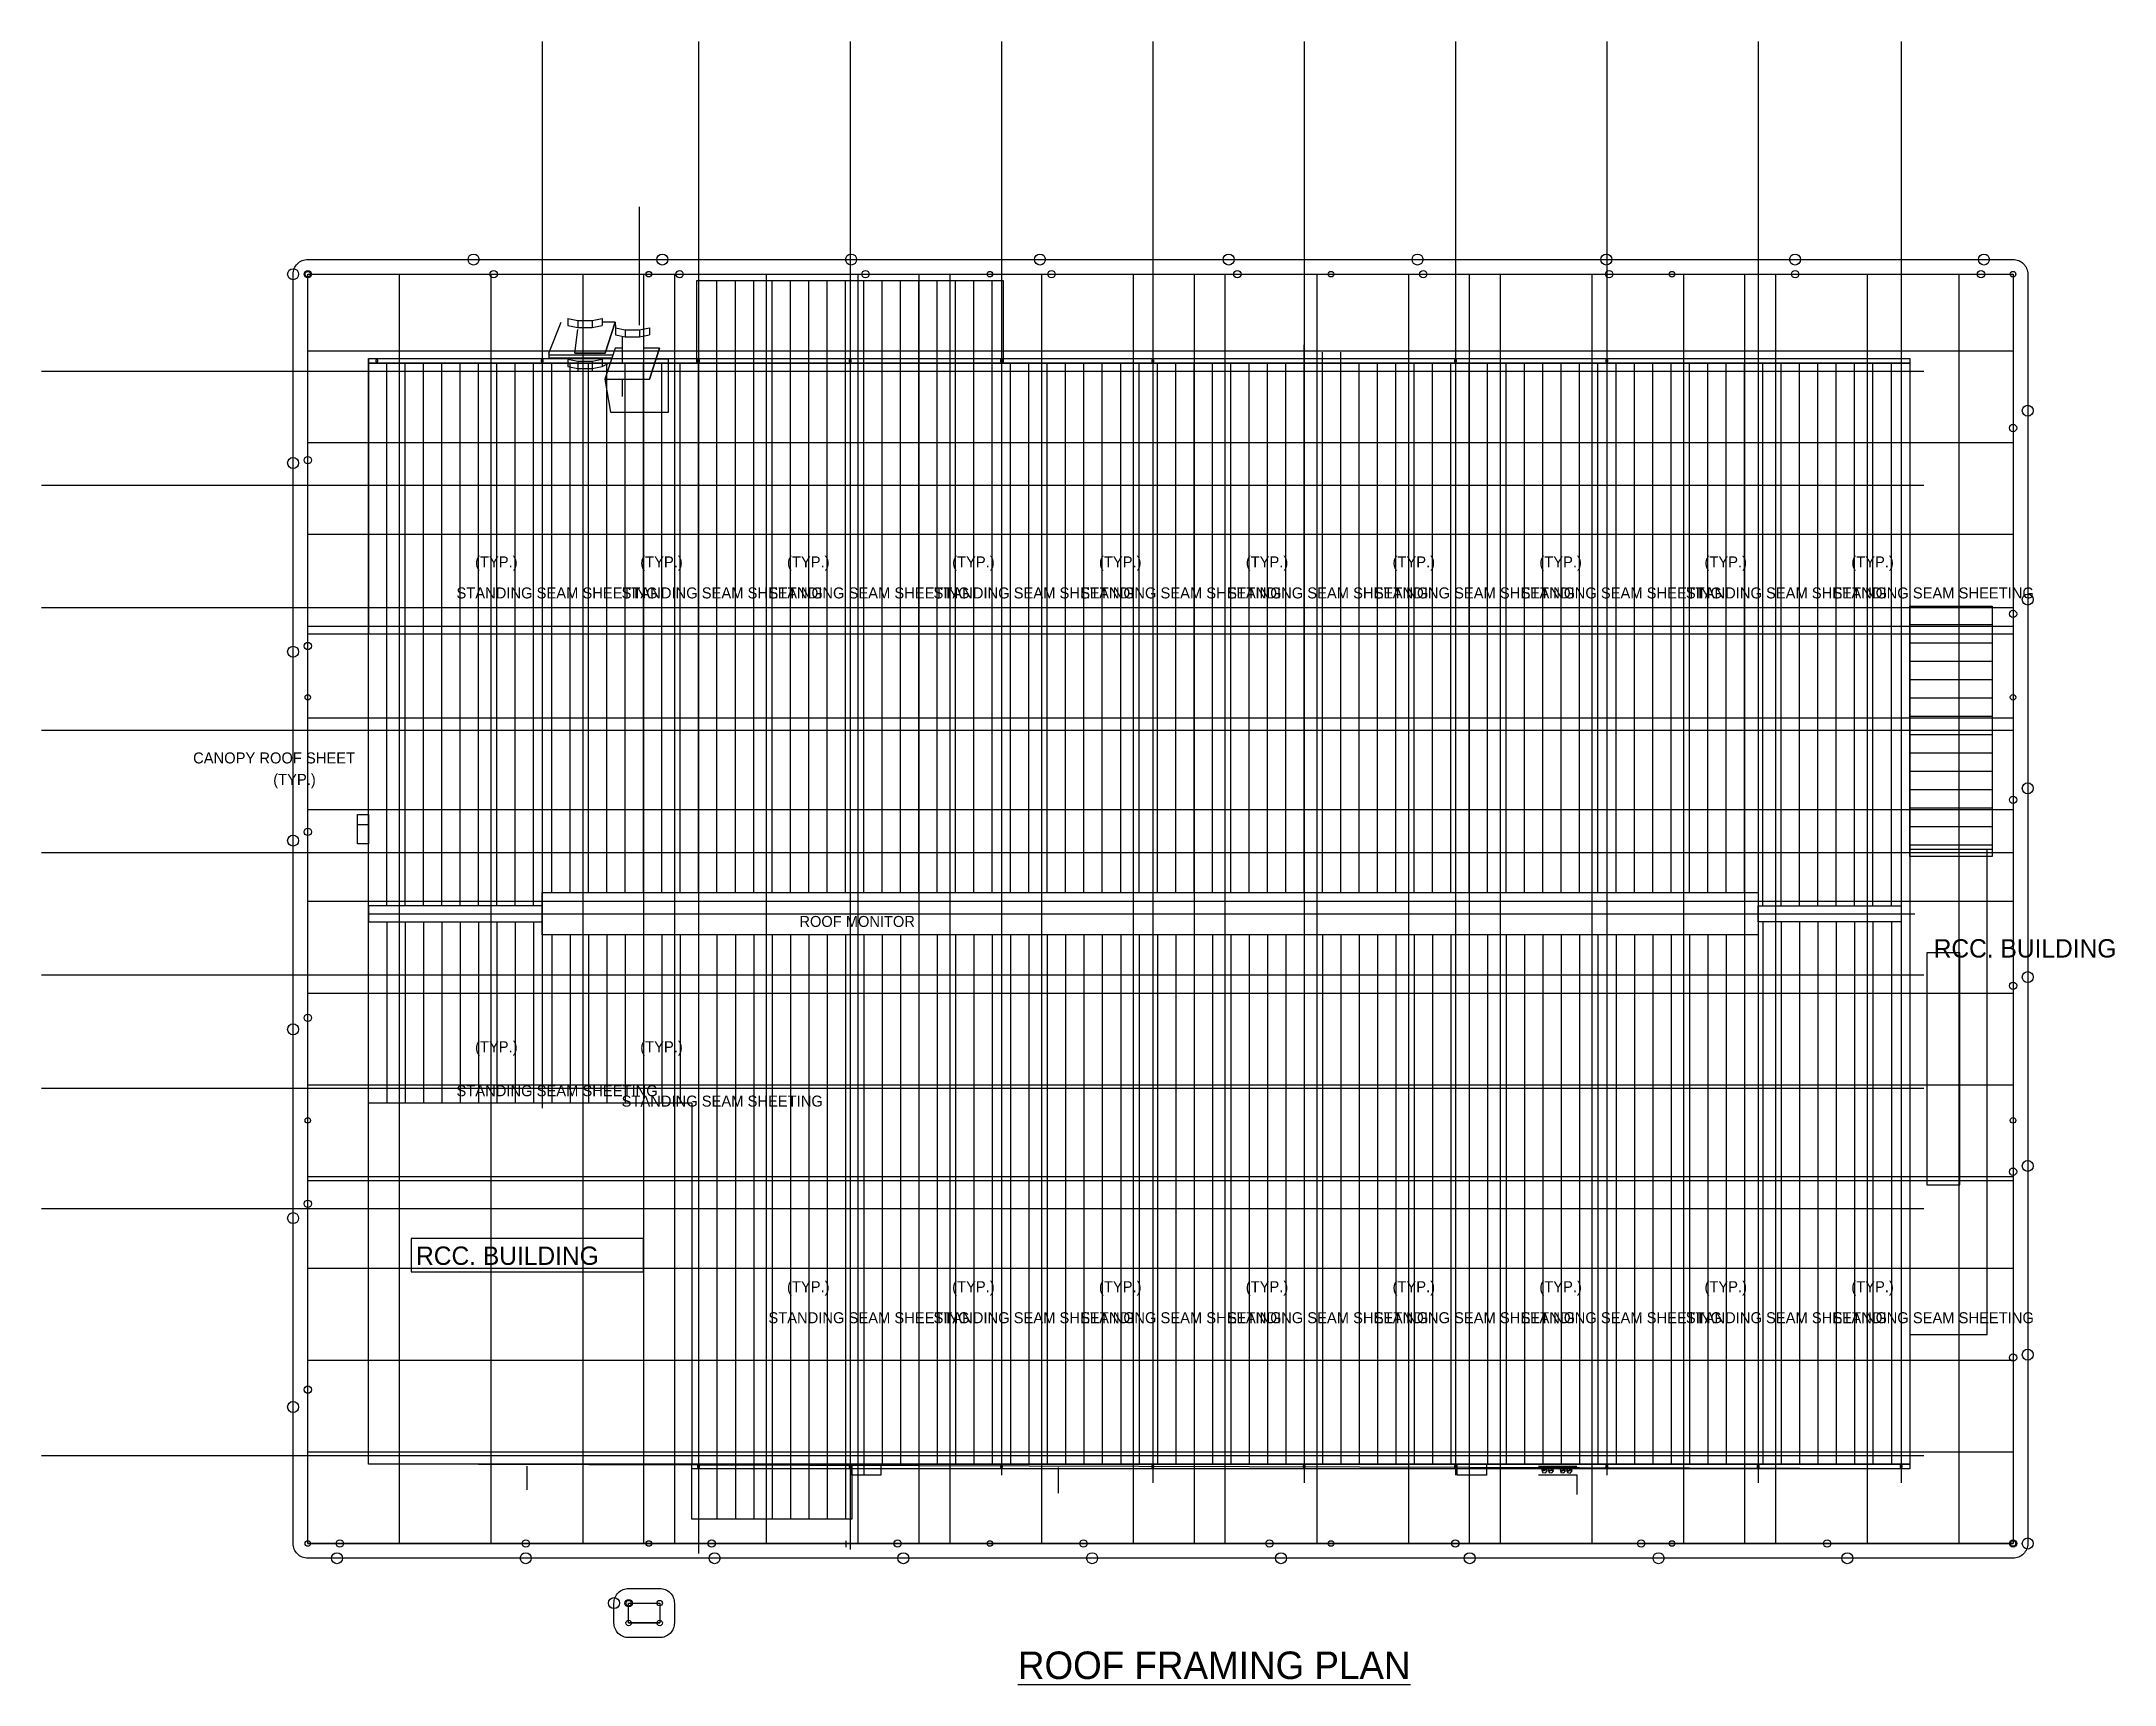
# Model space of a CAD drawing. Header units: millimetres. Extents: x 1020333 to 1133312, y 49250 to 138797.
import ezdxf

# ---------------------------------------------------------------- set-up
doc = ezdxf.new("R2010")
doc.units = ezdxf.units.MM
for name, color, linetype in [('AIR_TERMINALS', 6, 'Continuous'), ('BOUNDARY', 6, 'Continuous'), ('BUILDING', 7, 'Continuous'), ('DOWN_CONDUCTORS', 5, 'Continuous'), ('EARTH_PITS', 2, 'Continuous'), ('EARTHING_RING', 3, 'Continuous'), ('LABELS', 7, 'Continuous'), ('LPS_MESH', 1, 'Continuous')]:
    doc.layers.add(name, color=color, linetype=linetype)

msp = doc.modelspace()

# ---------------------------------------------------------------- linework, layer by layer
at = {"layer": 'AIR_TERMINALS'}
for centre in [(1034848, 126113), (1034848, 126113), (1053434, 126113), (1072021, 126113), (1090608, 126113), (1109195, 126113), (1127782, 126113), (1127782, 126113), (1034848, 103054), (1127782, 103054), (1034848, 79996), (1127782, 79996), (1034848, 56937), (1034848, 56937), (1053434, 56937), (1072021, 56937), (1090608, 56937), (1109195, 56937), (1127782, 56937), (1127782, 56937), (1052334, 53688), (1052334, 53688), (1054027, 53688), (1054027, 53688), (1052334, 52605), (1052334, 52605), (1054027, 52605), (1054027, 52605)]:
    msp.add_circle(centre, 150, dxfattribs=at)
at = {"layer": 'BOUNDARY'}
for points in [[(1034848, 126113), (1127782, 126113), (1127782, 56937), (1034848, 56937)], [(1052334, 53688), (1054027, 53688), (1054027, 52605), (1052334, 52605)]]:
    msp.add_lwpolyline(points, close=True, dxfattribs=at)
at = {"layer": 'BUILDING'}
for p, q in [((1047628, 138797), (1047628, 80668)), ((1056148, 138797), (1056148, 56388)), ((1064398, 138797), (1064398, 56603)), ((1072648, 138797), (1072648, 60661)), ((1080898, 138797), (1080898, 60242)), ((1089148, 138797), (1089148, 60242)), ((1097398, 138797), (1097398, 60661)), ((1105648, 138797), (1105648, 60661)), ((1113898, 138797), (1113898, 60242)), ((1121678, 138797), (1121678, 60242)), ((1052917, 123328), (1052917, 129787)), ((1034848, 126113), (1127782, 126113)), ((1034848, 56937), (1034848, 126113)), ((1053148, 126113), (1053148, 56937)), ((1056048, 125761), (1072748, 125761)), ((1056048, 121261), (1056048, 125761)), ((1056048, 125761), (1072748, 125761)), ((1056048, 121261), (1056048, 125761)), ((1057148, 92412), (1057148, 125761)), ((1058148, 92412), (1058148, 125761)), ((1059148, 92412), (1059148, 125761)), ((1060148, 92412), (1060148, 125761)), ((1061148, 92412), (1061148, 125761)), ((1062148, 92412), (1062148, 125761)), ((1063148, 92412), (1063148, 125761)), ((1064148, 92412), (1064148, 125761)), ((1065148, 92412), (1065148, 125761)), ((1066148, 92412), (1066148, 125761)), ((1067148, 92412), (1067148, 125761)), ((1068148, 126113), (1068148, 56937)), ((1068148, 92412), (1068148, 125761)), ((1069148, 92412), (1069148, 125761)), ((1070148, 92412), (1070148, 125761)), ((1071148, 92412), (1071148, 125761)), ((1072148, 92412), (1072148, 125761)), ((1072748, 125761), (1072748, 121261)), ((1072748, 125761), (1072748, 121261)), ((1083148, 126113), (1083148, 56937)), ((1098148, 126113), (1098148, 56937)), ((1113148, 126113), (1113148, 56937)), ((1127782, 126113), (1127782, 56937)), ((1047986, 121810), (1048656, 123497)), ((1049026, 123705), (1049026, 123312)), ((1049026, 123705), (1049567, 123596)), ((1049026, 123312), (1049567, 123202)), ((1049567, 123596), (1050348, 123596)), ((1049567, 123596), (1049567, 123202)), ((1049567, 123202), (1050348, 123202)), ((1050348, 123596), (1050892, 123705)), ((1050348, 123596), (1050348, 123202)), ((1050348, 123202), (1050892, 123312)), ((1050892, 123705), (1050892, 123312)), ((1051605, 123497), (1050892, 123497)), ((1051605, 123497), (1051053, 121810)), ((1051053, 121810), (1051605, 123497)), ((1051605, 123497), (1051611, 123195)), ((1051611, 123195), (1051611, 122801)), ((1051611, 123195), (1052152, 123085)), ((1052933, 123085), (1053477, 123195)), ((1053477, 123195), (1053477, 122801)), ((1049407, 121810), (1049567, 123096)), ((1051594, 122084), (1051042, 120397)), ((1051594, 122084), (1051042, 120397)), ((1051985, 122084), (1051594, 122084)), ((1051611, 122801), (1052152, 122692)), ((1051985, 122725), (1051985, 121261)), ((1052152, 123085), (1052933, 123085)), ((1052152, 123085), (1052152, 122692)), ((1052152, 122692), (1052933, 122692)), ((1052933, 123085), (1052933, 122692)), ((1052933, 122692), (1053477, 122801)), ((1053148, 122735), (1053148, 121261)), ((1054017, 122084), (1053148, 122084)), ((1054017, 122084), (1053465, 120397)), ((1053465, 120397), (1054017, 122084)), ((1089148, 92412), (1089148, 122261)), ((1038148, 121511), (1122148, 121511)), ((1038148, 121261), (1038148, 121511)), ((1038148, 121511), (1122148, 121511)), ((1038148, 61261), (1038148, 121511)), ((1038148, 121511), (1038148, 106511)), ((1038148, 121511), (1053148, 121511)), ((1038148, 121511), (1064148, 121511)), ((1038148, 121261), (1122148, 121261)), ((1038148, 61261), (1038148, 121261)), ((1122148, 121261), (1038148, 121261)), ((1038673, 121441), (1038563, 121441)), ((1038563, 121441), (1038563, 121331)), ((1038563, 121331), (1038673, 121331)), ((1038673, 121331), (1038673, 121441)), ((1039148, 91696), (1039148, 121261)), ((1040148, 91696), (1040148, 121261)), ((1041148, 91696), (1041148, 121261)), ((1042148, 91696), (1042148, 121261)), ((1043148, 91696), (1043148, 121261)), ((1044148, 91696), (1044148, 121261)), ((1045148, 91696), (1045148, 121261)), ((1046148, 91696), (1046148, 121261)), ((1047148, 91696), (1047148, 121261)), ((1047683, 121441), (1047573, 121441)), ((1047573, 121441), (1047573, 121331)), ((1047573, 121331), (1047683, 121331)), ((1047683, 121331), (1047683, 121441)), ((1047986, 121810), (1047986, 121563)), ((1047986, 121713), (1051473, 121713)), ((1047986, 121563), (1051424, 121563)), ((1047986, 121563), (1049206, 121563)), ((1048148, 92412), (1048148, 121261)), ((1049026, 121479), (1049206, 121563)), ((1049026, 121479), (1049026, 121085)), ((1049026, 121479), (1049567, 121370)), ((1049026, 121085), (1049567, 120976)), ((1049148, 92412), (1049148, 121261)), ((1051053, 121810), (1049407, 121810)), ((1049407, 121810), (1051053, 121810)), ((1049567, 121370), (1050348, 121370)), ((1049567, 121370), (1049567, 120976)), ((1049567, 120976), (1050348, 120976)), ((1049567, 120976), (1049567, 120802)), ((1050148, 92412), (1050148, 121261)), ((1050348, 121370), (1050892, 121479)), ((1050348, 121370), (1050348, 120976)), ((1050348, 120976), (1050892, 121085)), ((1050348, 120976), (1050348, 120802)), ((1050892, 121479), (1050892, 121563)), ((1050892, 121479), (1050892, 121085)), ((1050892, 121085), (1051323, 121302)), ((1051148, 92412), (1051148, 121261)), ((1051323, 121302), (1051338, 121302)), ((1052148, 92412), (1052148, 121261)), ((1053148, 121511), (1068148, 121511)), ((1053148, 121511), (1068148, 121511)), ((1053148, 92412), (1053148, 121261)), ((1054514, 121481), (1053820, 121481)), ((1054148, 92412), (1054148, 121261)), ((1054514, 118591), (1054514, 121481)), ((1055148, 92412), (1055148, 121261)), ((1072748, 121261), (1056048, 121261)), ((1072748, 121261), (1056048, 121261)), ((1056203, 121441), (1056093, 121441)), ((1056093, 121441), (1056093, 121331)), ((1056093, 121331), (1056203, 121331)), ((1056148, 92412), (1056148, 121261)), ((1056203, 121331), (1056203, 121441)), ((1058148, 121511), (1078148, 121511)), ((1064148, 121511), (1064148, 121862)), ((1064148, 121511), (1090148, 121511)), ((1064453, 121441), (1064343, 121441)), ((1064343, 121441), (1064343, 121331)), ((1064343, 121331), (1064453, 121331)), ((1064453, 121331), (1064453, 121441)), ((1068148, 121511), (1083148, 121511)), ((1068148, 121511), (1083148, 121511)), ((1072703, 121441), (1072593, 121441)), ((1072593, 121441), (1072593, 121331)), ((1072593, 121331), (1072703, 121331)), ((1072703, 121331), (1072703, 121441)), ((1073148, 92412), (1073148, 121261)), ((1074148, 92412), (1074148, 121261)), ((1075148, 92412), (1075148, 121261)), ((1076148, 92412), (1076148, 121261)), ((1077148, 92412), (1077148, 121261)), ((1078148, 121511), (1098148, 121511)), ((1078148, 92412), (1078148, 121261)), ((1079148, 92412), (1079148, 121261)), ((1080148, 92412), (1080148, 121261)), ((1080953, 121441), (1080843, 121441)), ((1080843, 121441), (1080843, 121331)), ((1080843, 121331), (1080953, 121331)), ((1080953, 121331), (1080953, 121441)), ((1081148, 92412), (1081148, 121261)), ((1082148, 92412), (1082148, 121261)), ((1083148, 121511), (1098148, 121511)), ((1083148, 121511), (1098148, 121511)), ((1083148, 92412), (1083148, 121261)), ((1084148, 92412), (1084148, 121261)), ((1085148, 92412), (1085148, 121261)), ((1086148, 92412), (1086148, 121261)), ((1087148, 92412), (1087148, 121261)), ((1088148, 92412), (1088148, 121261)), ((1090148, 92412), (1090148, 121861)), ((1090148, 121261), (1116148, 121261)), ((1091148, 92412), (1091148, 121861)), ((1092148, 92412), (1092148, 121261)), ((1093148, 92412), (1093148, 121261)), ((1094148, 92412), (1094148, 121261)), ((1095148, 92412), (1095148, 121261)), ((1096148, 92412), (1096148, 121261)), ((1097148, 92412), (1097148, 121261)), ((1097453, 121441), (1097343, 121441)), ((1097343, 121441), (1097343, 121331)), ((1097343, 121331), (1097453, 121331)), ((1097453, 121331), (1097453, 121441)), ((1098148, 121511), (1113148, 121511)), ((1098148, 121511), (1113148, 121511)), ((1098148, 92412), (1098148, 121261)), ((1099148, 92412), (1099148, 121261)), ((1100148, 92412), (1100148, 121261)), ((1101148, 92412), (1101148, 121261)), ((1102148, 92412), (1102148, 121261)), ((1103148, 92412), (1103148, 121261)), ((1104148, 92412), (1104148, 121261)), ((1105148, 92412), (1105148, 121261)), ((1105703, 121441), (1105593, 121441)), ((1105593, 121441), (1105593, 121331)), ((1105593, 121331), (1105703, 121331)), ((1105703, 121331), (1105703, 121441)), ((1106148, 92412), (1106148, 121261)), ((1107148, 92412), (1107148, 121261)), ((1108148, 92412), (1108148, 121261)), ((1109148, 92412), (1109148, 121261)), ((1110148, 92412), (1110148, 121261)), ((1111148, 92412), (1111148, 121261)), ((1112148, 92412), (1112148, 121261)), ((1113148, 92412), (1113148, 121261)), ((1114148, 91696), (1114148, 121261)), ((1115148, 91696), (1115148, 121261)), ((1116148, 91696), (1116148, 121261)), ((1117148, 91696), (1117148, 121261)), ((1118148, 91696), (1118148, 121261)), ((1119148, 91696), (1119148, 121261)), ((1120148, 91696), (1120148, 121261)), ((1121148, 91696), (1121148, 121261)), ((1122148, 121511), (1122148, 121261)), ((1122148, 121511), (1122148, 61011)), ((1122148, 121261), (1122148, 61261)), ((1122920, 120801), (1020333, 120801)), ((1051042, 120397), (1053465, 120397)), ((1051042, 120397), (1051353, 118591)), ((1051042, 120397), (1053465, 120397)), ((1051985, 120397), (1051985, 119453)), ((1053148, 120397), (1053148, 119453)), ((1051353, 118591), (1054514, 118591)), ((1122920, 114591), (1020333, 114591)), ((1127782, 107921), (1020333, 107921)), ((1122148, 108021), (1126648, 108021)), ((1122148, 94374), (1122148, 108021)), ((1122148, 108021), (1126648, 108021)), ((1122148, 94756), (1122148, 108021)), ((1126648, 108021), (1126648, 94374)), ((1126648, 108021), (1126648, 94756)), ((1034848, 106511), (1127782, 106511)), ((1122148, 107021), (1126648, 107021)), ((1122148, 106021), (1126648, 106021)), ((1122148, 105021), (1126648, 105021)), ((1122148, 104021), (1126648, 104021)), ((1122148, 103021), (1126648, 103021)), ((1122148, 102021), (1126648, 102021)), ((1127782, 101251), (1020333, 101251)), ((1122148, 101021), (1126648, 101021)), ((1122148, 100021), (1126648, 100021)), ((1122148, 99021), (1126648, 99021)), ((1122148, 98021), (1126648, 98021)), ((1037548, 95061), (1037548, 96661)), ((1037548, 96661), (1038148, 96661)), ((1038148, 96111), (1037548, 96111)), ((1038148, 96661), (1038148, 95061)), ((1122148, 97021), (1126648, 97021)), ((1038148, 95061), (1037548, 95061)), ((1122148, 96021), (1126648, 96021)), ((1122148, 95021), (1126648, 95021)), ((1127782, 94581), (1020333, 94581)), ((1126378, 94756), (1122148, 94756)), ((1122148, 94756), (1122148, 68326)), ((1126648, 94756), (1122148, 94756)), ((1126648, 94374), (1122148, 94374)), ((1126378, 68326), (1126378, 94756)), ((1047628, 91696), (1038148, 91696)), ((1038148, 91696), (1038148, 90825)), ((1047628, 92412), (1113898, 92412)), ((1047628, 90109), (1047628, 92412)), ((1047628, 90825), (1047628, 91696)), ((1113898, 92412), (1113898, 90109)), ((1113898, 91696), (1121678, 91696)), ((1113898, 90825), (1113898, 91696)), ((1121678, 91696), (1121678, 90825)), ((1038148, 91261), (1122437, 91261)), ((1038148, 91261), (1122148, 91261)), ((1038148, 90825), (1047628, 90825)), ((1039148, 90825), (1039148, 80931)), ((1040148, 90825), (1040148, 80931)), ((1041148, 90825), (1041148, 80931)), ((1042148, 90825), (1042148, 80931)), ((1043148, 90825), (1043148, 80931)), ((1044148, 90825), (1044148, 80931)), ((1045148, 90825), (1045148, 80931)), ((1046148, 90825), (1046148, 80931)), ((1047148, 90825), (1047148, 80931)), ((1121678, 90825), (1113898, 90825)), ((1114148, 90825), (1114148, 61261)), ((1115148, 90825), (1115148, 61261)), ((1116148, 90825), (1116148, 61261)), ((1117148, 90825), (1117148, 61261)), ((1118148, 90825), (1118148, 61261)), ((1119148, 90825), (1119148, 61261)), ((1120148, 90825), (1120148, 61261)), ((1121148, 90825), (1121148, 61261)), ((1113898, 90109), (1047628, 90109)), ((1048148, 90109), (1048148, 80931)), ((1049148, 90109), (1049148, 80931)), ((1050148, 90109), (1050148, 80931)), ((1051148, 90109), (1051148, 80931)), ((1052148, 90109), (1052148, 80931)), ((1053148, 90109), (1053148, 80931)), ((1054148, 90109), (1054148, 80931)), ((1055148, 90109), (1055148, 80931)), ((1056148, 90109), (1056148, 58261)), ((1057148, 90109), (1057148, 58261)), ((1058148, 90109), (1058148, 58261)), ((1059148, 90109), (1059148, 58261)), ((1060148, 90109), (1060148, 58261)), ((1061148, 90109), (1061148, 58261)), ((1062148, 90109), (1062148, 58261)), ((1063148, 90109), (1063148, 58261)), ((1064148, 90109), (1064148, 58261)), ((1065148, 90109), (1065148, 60661)), ((1066148, 90109), (1066148, 61261)), ((1067148, 90109), (1067148, 61261)), ((1068148, 90109), (1068148, 61261)), ((1069148, 90109), (1069148, 61261)), ((1070148, 90109), (1070148, 61261)), ((1071148, 90109), (1071148, 61261)), ((1072148, 90109), (1072148, 61261)), ((1073148, 90109), (1073148, 61261)), ((1074148, 90109), (1074148, 61261)), ((1075148, 90109), (1075148, 61261)), ((1076148, 90109), (1076148, 61261)), ((1077148, 90109), (1077148, 61261)), ((1078148, 90109), (1078148, 61261)), ((1079148, 90109), (1079148, 61261)), ((1080148, 90109), (1080148, 61261)), ((1081148, 90109), (1081148, 61261)), ((1082148, 90109), (1082148, 61261)), ((1083148, 90109), (1083148, 61261)), ((1084148, 90109), (1084148, 61261)), ((1085148, 90109), (1085148, 61261)), ((1086148, 90109), (1086148, 61261)), ((1087148, 90109), (1087148, 61261)), ((1088148, 90109), (1088148, 61261)), ((1089148, 90109), (1089148, 61261)), ((1090148, 90109), (1090148, 61261)), ((1091148, 90109), (1091148, 61261)), ((1092148, 90109), (1092148, 61261)), ((1093148, 90109), (1093148, 61261)), ((1094148, 90109), (1094148, 61261)), ((1095148, 90109), (1095148, 61261)), ((1096148, 90109), (1096148, 61261)), ((1097148, 90109), (1097148, 61261)), ((1098148, 90109), (1098148, 60661)), ((1099148, 90109), (1099148, 61261)), ((1100148, 90109), (1100148, 61261)), ((1101148, 90109), (1101148, 61261)), ((1102148, 90109), (1102148, 61261)), ((1103148, 90109), (1103148, 61261)), ((1104148, 90109), (1104148, 61261)), ((1105148, 90109), (1105148, 61261)), ((1106148, 90109), (1106148, 61261)), ((1107148, 90109), (1107148, 61261)), ((1108148, 90109), (1108148, 61261)), ((1109148, 90109), (1109148, 61261)), ((1110148, 90109), (1110148, 61261)), ((1111148, 90109), (1111148, 61261)), ((1112148, 90109), (1112148, 61261)), ((1113148, 90109), (1113148, 61261)), ((1124888, 89132), (1123075, 89132)), ((1123075, 89132), (1123075, 76478)), ((1124888, 76478), (1124888, 89132)), ((1122920, 87911), (1020333, 87911)), ((1122920, 81731), (1020333, 81731)), ((1055782, 80931), (1038148, 80931)), ((1055782, 80931), (1055782, 61261)), ((1034848, 76721), (1127782, 76721)), ((1038148, 61721), (1038148, 76721)), ((1123075, 76478), (1124888, 76478)), ((1122920, 75171), (1020333, 75171)), ((1053142, 73554), (1040488, 73554)), ((1040488, 73554), (1040488, 71741)), ((1053142, 71741), (1053142, 73554)), ((1040488, 71741), (1053142, 71741)), ((1122148, 68326), (1126378, 68326)), ((1122920, 61721), (1020333, 61721)), ((1122148, 61261), (1038148, 61261)), ((1122148, 61011), (1038148, 61261)), ((1046777, 61155), (1046777, 59855)), ((1055782, 61261), (1064498, 61261)), ((1055782, 58261), (1055782, 61261)), ((1055782, 61261), (1064498, 61261)), ((1055782, 58261), (1055782, 61261)), ((1055782, 61261), (1122148, 61261)), ((1055782, 61011), (1055782, 61261)), ((1122148, 61011), (1055782, 61011)), ((1056203, 61191), (1056093, 61191)), ((1056093, 61191), (1056093, 61081)), ((1056093, 61081), (1056203, 61081)), ((1056203, 61081), (1056203, 61191)), ((1064453, 61191), (1064343, 61191)), ((1064343, 61191), (1064343, 61081)), ((1064343, 61081), (1064453, 61081)), ((1064453, 61081), (1064453, 61191)), ((1064483, 61261), (1066083, 61261)), ((1064483, 60661), (1064483, 61261)), ((1064498, 61261), (1064498, 58261)), ((1064498, 61261), (1064498, 58261)), ((1066083, 61261), (1066083, 60661)), ((1072703, 61191), (1072593, 61191)), ((1072593, 61191), (1072593, 61081)), ((1072593, 61081), (1072703, 61081)), ((1072703, 61081), (1072703, 61191)), ((1075747, 61073), (1075747, 59672)), ((1080953, 61191), (1080843, 61191)), ((1080843, 61191), (1080843, 61081)), ((1080843, 61081), (1080953, 61081)), ((1080953, 61081), (1080953, 61191)), ((1089203, 61191), (1089093, 61191)), ((1089093, 61191), (1089093, 61081)), ((1089093, 61081), (1089203, 61081)), ((1089203, 61081), (1089203, 61191)), ((1097453, 61191), (1097343, 61191)), ((1097343, 61191), (1097343, 61081)), ((1097343, 61081), (1097453, 61081)), ((1097453, 61081), (1097453, 61191)), ((1097483, 61261), (1099083, 61261)), ((1097483, 60661), (1097483, 61261)), ((1099083, 61261), (1099083, 60661)), ((1101910, 61153), (1104003, 61153)), ((1102188, 61069), (1102092, 60953)), ((1102336, 61044), (1102188, 61069)), ((1102388, 60903), (1102336, 61044)), ((1102543, 61062), (1102447, 60946)), ((1102691, 61037), (1102543, 61062)), ((1102743, 60896), (1102691, 61037)), ((1103188, 61061), (1103093, 60945)), ((1103336, 61035), (1103188, 61061)), ((1103389, 60895), (1103336, 61035)), ((1103546, 61055), (1103450, 60939)), ((1103694, 61030), (1103546, 61055)), ((1103747, 60889), (1103694, 61030)), ((1105703, 61191), (1105593, 61191)), ((1105593, 61191), (1105593, 61081)), ((1105593, 61081), (1105703, 61081)), ((1105703, 61081), (1105703, 61191)), ((1113953, 61191), (1113843, 61191)), ((1113843, 61191), (1113843, 61081)), ((1113843, 61081), (1113953, 61081)), ((1113953, 61081), (1113953, 61191)), ((1121733, 61191), (1121623, 61191)), ((1121623, 61191), (1121623, 61081)), ((1121623, 61081), (1121733, 61081)), ((1121733, 61081), (1121733, 61191)), ((1122148, 61261), (1122148, 61011)), ((1066083, 60661), (1064483, 60661)), ((1099083, 60661), (1097483, 60661)), ((1101910, 60686), (1104003, 60686)), ((1102092, 60953), (1102144, 60812)), ((1102109, 60908), (1102353, 60998)), ((1102120, 60877), (1102364, 60967)), ((1102144, 60812), (1102292, 60787)), ((1102292, 60787), (1102388, 60903)), ((1102447, 60946), (1102499, 60806)), ((1102464, 60901), (1102708, 60991)), ((1102476, 60870), (1102719, 60960)), ((1102499, 60806), (1102648, 60780)), ((1102648, 60780), (1102743, 60896)), ((1103093, 60945), (1103145, 60804)), ((1103110, 60899), (1103353, 60990)), ((1103121, 60868), (1103365, 60959)), ((1103145, 60804), (1103293, 60779)), ((1103293, 60779), (1103389, 60895)), ((1103450, 60939), (1103503, 60799)), ((1103467, 60894), (1103711, 60984)), ((1103479, 60863), (1103723, 60953)), ((1103503, 60799), (1103651, 60773)), ((1103651, 60773), (1103747, 60889)), ((1104003, 60686), (1104003, 59608)), ((1064498, 58261), (1055782, 58261)), ((1064498, 58261), (1055782, 58261)), ((1127782, 56937), (1034848, 56937)), ((1064162, 57085), (1064162, 56738)), ((1052334, 53688), (1054027, 53688)), ((1052334, 52605), (1052334, 53688)), ((1054027, 53688), (1054027, 52605)), ((1054027, 52605), (1052334, 52605))]:
    msp.add_line(p, q, dxfattribs=at)
at = {"layer": 'DOWN_CONDUCTORS'}
for centre in [(1034848, 126113), (1034848, 126113), (1044979, 126113), (1055111, 126113), (1065243, 126113), (1075375, 126113), (1085507, 126113), (1095639, 126113), (1105771, 126113), (1115903, 126113), (1126035, 126113), (1127782, 117728), (1034848, 115981), (1127782, 107597), (1034848, 105849), (1127782, 97465), (1034848, 95717), (1127782, 87333), (1034848, 85585), (1127782, 77201), (1034848, 75453), (1127782, 67069), (1034848, 65322), (1036595, 56937), (1046727, 56937), (1056859, 56937), (1066991, 56937), (1077122, 56937), (1087254, 56937), (1097386, 56937), (1107518, 56937), (1117650, 56937), (1127782, 56937), (1052334, 53688), (1052334, 53688)]:
    msp.add_circle(centre, 200, dxfattribs=at)
at = {"layer": 'EARTH_PITS'}
for centre in [(1043880, 126913), (1054169, 126913), (1064458, 126913), (1074747, 126913), (1085036, 126913), (1095325, 126913), (1105614, 126913), (1115903, 126913), (1126192, 126913), (1034048, 126113), (1034048, 126113), (1128582, 118671), (1034048, 115824), (1128582, 108382), (1034048, 105535), (1128582, 98093), (1034048, 95246), (1128582, 87804), (1034048, 84957), (1128582, 77515), (1034048, 74668), (1128582, 67226), (1034048, 64379), (1128582, 56937), (1036438, 56137), (1046727, 56137), (1057016, 56137), (1067305, 56137), (1077594, 56137), (1087882, 56137), (1098171, 56137), (1108460, 56137), (1118749, 56137), (1051534, 53688)]:
    msp.add_circle(centre, 300, dxfattribs=at)
at = {"layer": 'EARTHING_RING'}
for p, q in [((1034142, 126490), (1034182, 126557)), ((1034182, 126557), (1034229, 126621)), ((1034229, 126621), (1034282, 126679)), ((1034282, 126679), (1034340, 126731)), ((1034340, 126731), (1034403, 126778)), ((1034403, 126778), (1034470, 126819)), ((1034470, 126819), (1034541, 126852)), ((1034541, 126852), (1034615, 126879)), ((1034615, 126879), (1034691, 126898)), ((1034691, 126898), (1034769, 126909)), ((1034769, 126909), (1034848, 126913)), ((1034848, 126913), (1127782, 126913)), ((1127782, 126913), (1127860, 126909)), ((1127860, 126909), (1127938, 126898)), ((1127938, 126898), (1128014, 126879)), ((1128014, 126879), (1128088, 126852)), ((1128088, 126852), (1128159, 126819)), ((1128159, 126819), (1128226, 126778)), ((1128226, 126778), (1128290, 126731)), ((1128290, 126731), (1128348, 126679)), ((1128348, 126679), (1128400, 126621)), ((1128400, 126621), (1128447, 126557)), ((1128447, 126557), (1128488, 126490)), ((1034048, 126113), (1034051, 126191)), ((1034048, 56937), (1034048, 126113)), ((1034051, 126191), (1034063, 126269)), ((1034063, 126269), (1034082, 126345)), ((1034082, 126345), (1034108, 126419)), ((1034108, 126419), (1034142, 126490)), ((1128488, 126490), (1128521, 126419)), ((1128521, 126419), (1128548, 126345)), ((1128548, 126345), (1128567, 126269)), ((1128567, 126269), (1128578, 126191)), ((1128578, 126191), (1128582, 126113)), ((1128582, 126113), (1128582, 56937)), ((1034051, 56859), (1034048, 56937)), ((1034063, 56781), (1034051, 56859)), ((1034082, 56705), (1034063, 56781)), ((1034108, 56631), (1034082, 56705)), ((1034142, 56560), (1034108, 56631)), ((1034182, 56493), (1034142, 56560)), ((1034229, 56429), (1034182, 56493)), ((1128447, 56493), (1128400, 56429)), ((1128488, 56560), (1128447, 56493)), ((1128521, 56631), (1128488, 56560)), ((1128548, 56705), (1128521, 56631)), ((1128567, 56781), (1128548, 56705)), ((1128578, 56859), (1128567, 56781)), ((1128582, 56937), (1128578, 56859)), ((1034282, 56371), (1034229, 56429)), ((1034340, 56319), (1034282, 56371)), ((1034403, 56272), (1034340, 56319)), ((1034470, 56231), (1034403, 56272)), ((1034541, 56198), (1034470, 56231)), ((1034615, 56171), (1034541, 56198)), ((1034691, 56152), (1034615, 56171)), ((1034769, 56141), (1034691, 56152)), ((1034848, 56137), (1034769, 56141)), ((1127782, 56137), (1034848, 56137)), ((1127860, 56141), (1127782, 56137)), ((1127938, 56152), (1127860, 56141)), ((1128014, 56171), (1127938, 56152)), ((1128088, 56198), (1128014, 56171)), ((1128159, 56231), (1128088, 56198)), ((1128226, 56272), (1128159, 56231)), ((1128290, 56319), (1128226, 56272)), ((1128348, 56371), (1128290, 56319)), ((1128400, 56429), (1128348, 56371)), ((1051715, 54196), (1051768, 54254)), ((1051768, 54254), (1051826, 54306)), ((1051826, 54306), (1051889, 54353)), ((1051889, 54353), (1051956, 54394)), ((1051956, 54394), (1052027, 54427)), ((1052027, 54427), (1052101, 54454)), ((1052101, 54454), (1052177, 54473)), ((1052177, 54473), (1052255, 54484)), ((1052255, 54484), (1052334, 54488)), ((1052334, 54488), (1054027, 54488)), ((1054027, 54488), (1054105, 54484)), ((1054105, 54484), (1054183, 54473)), ((1054183, 54473), (1054259, 54454)), ((1054259, 54454), (1054333, 54427)), ((1054333, 54427), (1054404, 54394)), ((1054404, 54394), (1054471, 54353)), ((1054471, 54353), (1054535, 54306)), ((1054535, 54306), (1054593, 54254)), ((1054593, 54254), (1054645, 54196)), ((1051534, 53688), (1051537, 53766)), ((1051534, 52605), (1051534, 53688)), ((1051537, 53766), (1051549, 53844)), ((1051549, 53844), (1051568, 53920)), ((1051568, 53920), (1051594, 53994)), ((1051594, 53994), (1051628, 54065)), ((1051628, 54065), (1051668, 54132)), ((1051668, 54132), (1051715, 54196)), ((1054645, 54196), (1054692, 54132)), ((1054692, 54132), (1054733, 54065)), ((1054733, 54065), (1054766, 53994)), ((1054766, 53994), (1054793, 53920)), ((1054793, 53920), (1054812, 53844)), ((1054812, 53844), (1054823, 53766)), ((1054823, 53766), (1054827, 53688)), ((1054827, 53688), (1054827, 52605)), ((1051537, 52527), (1051534, 52605)), ((1051549, 52449), (1051537, 52527)), ((1051568, 52373), (1051549, 52449)), ((1051594, 52299), (1051568, 52373)), ((1051628, 52228), (1051594, 52299)), ((1051668, 52161), (1051628, 52228)), ((1051715, 52097), (1051668, 52161)), ((1051768, 52039), (1051715, 52097)), ((1051826, 51987), (1051768, 52039)), ((1051889, 51940), (1051826, 51987)), ((1054535, 51987), (1054471, 51940)), ((1054593, 52039), (1054535, 51987)), ((1054645, 52097), (1054593, 52039)), ((1054692, 52161), (1054645, 52097)), ((1054733, 52228), (1054692, 52161)), ((1054766, 52299), (1054733, 52228)), ((1054793, 52373), (1054766, 52299)), ((1054812, 52449), (1054793, 52373)), ((1054823, 52527), (1054812, 52449)), ((1054827, 52605), (1054823, 52527)), ((1051956, 51899), (1051889, 51940)), ((1052027, 51866), (1051956, 51899)), ((1052101, 51839), (1052027, 51866)), ((1052177, 51820), (1052101, 51839)), ((1052255, 51809), (1052177, 51820)), ((1052334, 51805), (1052255, 51809)), ((1054027, 51805), (1052334, 51805)), ((1054105, 51809), (1054027, 51805)), ((1054183, 51820), (1054105, 51809)), ((1054259, 51839), (1054183, 51820)), ((1054333, 51866), (1054259, 51839)), ((1054404, 51899), (1054333, 51866)), ((1054471, 51940), (1054404, 51899))]:
    msp.add_line(p, q, dxfattribs=at)
at = {"layer": 'LPS_MESH'}
for p, q in [((1034848, 56937), (1034848, 126113)), ((1039848, 56937), (1039848, 126113)), ((1044848, 56937), (1044848, 126113)), ((1049848, 56937), (1049848, 126113)), ((1054848, 56937), (1054848, 126113)), ((1059848, 56937), (1059848, 126113)), ((1064848, 56937), (1064848, 126113)), ((1069848, 56937), (1069848, 126113)), ((1074848, 56937), (1074848, 126113)), ((1079848, 56937), (1079848, 126113)), ((1084848, 56937), (1084848, 126113)), ((1089848, 56937), (1089848, 126113)), ((1094848, 56937), (1094848, 126113)), ((1099848, 56937), (1099848, 126113)), ((1104848, 56937), (1104848, 126113)), ((1109848, 56937), (1109848, 126113)), ((1114848, 56937), (1114848, 126113)), ((1119848, 56937), (1119848, 126113)), ((1124848, 56937), (1124848, 126113)), ((1034848, 121937), (1127782, 121937)), ((1034848, 116937), (1127782, 116937)), ((1034848, 111937), (1127782, 111937)), ((1034848, 106937), (1127782, 106937)), ((1034848, 101937), (1127782, 101937)), ((1034848, 96937), (1127782, 96937)), ((1034848, 91937), (1127782, 91937)), ((1034848, 86937), (1127782, 86937)), ((1034848, 81937), (1127782, 81937)), ((1034848, 76937), (1127782, 76937)), ((1034848, 71937), (1127782, 71937)), ((1034848, 66937), (1127782, 66937)), ((1034848, 61937), (1127782, 61937)), ((1034848, 56937), (1127782, 56937)), ((1052334, 52605), (1052334, 53688)), ((1052334, 52605), (1054027, 52605))]:
    msp.add_line(p, q, dxfattribs=at)

# ---------------------------------------------------------------- texts
at = {"layer": 'LABELS'}
for s, height, p in [('(TYP.)', 600, (1043965, 110133)), ('(TYP.)', 600, (1052965, 110133)), ('(TYP.)', 600, (1060965, 110133)), ('(TYP.)', 600, (1069965, 110133)), ('(TYP.)', 600, (1077965, 110133)), ('(TYP.)', 600, (1085965, 110133)), ('(TYP.)', 600, (1093965, 110133)), ('(TYP.)', 600, (1101965, 110133)), ('(TYP.)', 600, (1110965, 110133)), ('(TYP.)', 600, (1118965, 110133)), ('STANDING SEAM SHEETING', 600, (1042950, 108442)), ('STANDING SEAM SHEETING', 600, (1051950, 108442)), ('STANDING SEAM SHEETING', 600, (1059950, 108442)), ('STANDING SEAM SHEETING', 600, (1068950, 108442)), ('STANDING SEAM SHEETING', 600, (1076950, 108442)), ('STANDING SEAM SHEETING', 600, (1084950, 108442)), ('STANDING SEAM SHEETING', 600, (1092950, 108442)), ('STANDING SEAM SHEETING', 600, (1100950, 108442)), ('STANDING SEAM SHEETING', 600, (1109950, 108442)), ('STANDING SEAM SHEETING', 600, (1117950, 108442)), ('CANOPY ROOF SHEET', 600, (1028598, 99449)), ('(TYP.)', 600, (1032964, 98278)), ('ROOF MONITOR', 596.5, (1061641, 90540)), ('RCC. BUILDING', 1000, (1123456, 88871)), ('(TYP.)', 600, (1043965, 83708)), ('(TYP.)', 600, (1052965, 83708)), ('STANDING SEAM SHEETING', 600, (1042950, 81312)), ('STANDING SEAM SHEETING', 600, (1051950, 80747)), ('RCC. BUILDING', 1000, (1040749, 72121)), ('(TYP.)', 600, (1060965, 70632)), ('(TYP.)', 600, (1069965, 70632)), ('(TYP.)', 600, (1077965, 70632)), ('(TYP.)', 600, (1085965, 70632)), ('(TYP.)', 600, (1093965, 70632)), ('(TYP.)', 600, (1101965, 70632)), ('(TYP.)', 600, (1110965, 70632)), ('(TYP.)', 600, (1118965, 70632)), ('STANDING SEAM SHEETING', 600, (1059950, 68941)), ('STANDING SEAM SHEETING', 600, (1068950, 68941)), ('STANDING SEAM SHEETING', 600, (1076950, 68941)), ('STANDING SEAM SHEETING', 600, (1084950, 68941)), ('STANDING SEAM SHEETING', 600, (1092950, 68941)), ('STANDING SEAM SHEETING', 600, (1100950, 68941)), ('STANDING SEAM SHEETING', 600, (1109950, 68941)), ('STANDING SEAM SHEETING', 600, (1117950, 68941)), ('%%UROOF FRAMING PLAN', 1500, (1073548, 49550))]:
    msp.add_text(s, height=height, dxfattribs=at).set_placement(p)

doc.saveas('drawing.dxf')
